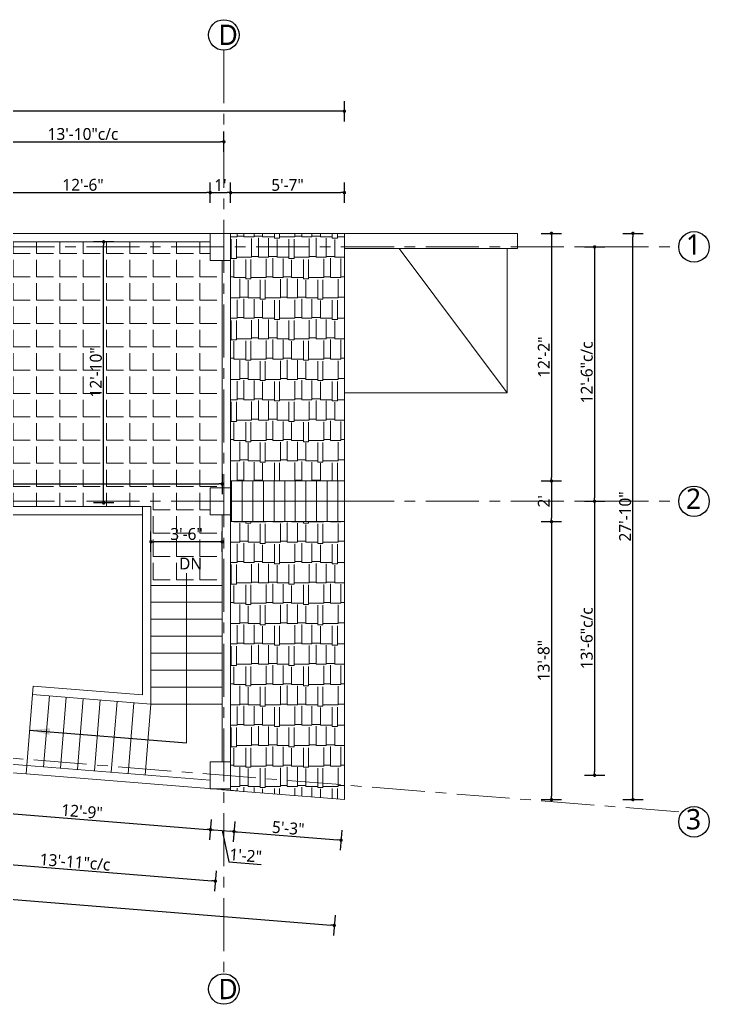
# Model space of a CAD drawing. Header units: inches. Extents: x 17146 to 31738, y -8920 to -2452.
# Drawn here: x 30222 to 30628, y -5476 to -4895 of the extents above; entities that cross this region are included whole.
import ezdxf

# ---------------------------------------------------------------- set-up
doc = ezdxf.new("R2010")
doc.units = ezdxf.units.IN
doc.header["$LTSCALE"] = 25
doc.header["$MEASUREMENT"] = 0
doc.header["$PDMODE"] = 3
doc.linetypes.add('CENTER', pattern=[2, 1.25, -0.25, 0.25, -0.25])
doc.layers.get('Defpoints').update_dxf_attribs({"color": 251})
for name, color, linetype, lineweight in [('Center line', 252, 'CENTER', 20), ('Column', 130, 'Continuous', 35), ('Dim-external', 151, 'Continuous', 9), ('Dim-internal', 150, 'Continuous', 9), ('Elevation2', 212, 'Continuous', 20), ('Elevation3', 74, 'Continuous', 13), ('Hatch', 253, 'Continuous', 13), ('sill', 30, 'Continuous', 20)]:
    doc.layers.add(name, color=color, linetype=linetype, lineweight=lineweight)
doc.layers.add('Text-external', color=7, linetype='Continuous')
doc.layers.add('Text-internal', color=7, linetype='Continuous')
doc.styles.add('caption 1in-8ft', font='trebuc.ttf', dxfattribs={"height": 12})
doc.styles.add('int text 1in-8ft', font='trebuc.ttf', dxfattribs={"height": 7})
doc.dimstyles.new('dim 1in-8ft', dxfattribs={"dimtxt": 7, "dimasz": 2, "dimexe": 6, "dimexo": 6, "dimgap": 1, "dimtad": 1, "dimdec": 0, "dimzin": 0, "dimdsep": 46, "dimlunit": 4, "dimtxsty": 'int text 1in-8ft', "dimblk": 'DOT', "dimcen": 4, "dimdle": 6, "dimclrt": 7, "dimadec": 0, "dimazin": 0, "dimtfac": 1, "dimtdec": 0, "dimtofl": 0, "dimtmove": 0, "dimatfit": 3, "dimfxl": 6, "dimfxlon": 1, "dimtolj": 1, "dimtzin": 0, "dimarcsym": 0})
doc.dimstyles.new('dim 1in-8ft c-c', dxfattribs={"dimtxt": 7, "dimasz": 2, "dimexe": 6, "dimexo": 6, "dimgap": 1, "dimtad": 1, "dimdec": 0, "dimzin": 0, "dimdsep": 46, "dimlunit": 4, "dimtxsty": 'int text 1in-8ft', "dimblk": 'DOT', "dimcen": 4, "dimdle": 6, "dimclrt": 7, "dimadec": 0, "dimazin": 0, "dimtfac": 1, "dimtdec": 0, "dimtofl": 0, "dimtmove": 0, "dimatfit": 3, "dimfxl": 6, "dimfxlon": 1, "dimtolj": 1, "dimtzin": 0, "dimarcsym": 0})

# ---------------------------------------------------------------- blocks, each defined once
blk = doc.blocks.new('_Dot')
at = {"color": 0, "linetype": 'ByBlock', "lineweight": -2}
blk.add_line((-0.5, 0), (-1, 0), dxfattribs=at)
at = {"color": 0, "linetype": 'ByBlock', "const_width": 0.5}
blk.add_lwpolyline([(-0.25, 0, 1), (0.25, 0, 1)], format="xyb", close=True, dxfattribs=at)
blk = doc.blocks.new('grid')
at = {"layer": 'Center line'}
for p, q in [((1, 115), (1, -388.73)), ((167, 115), (167, -402.29)), ((340, 115), (340, -416.08)), ((506, 115), (506, -429.63)), ((-175, -1), (774, -1)), ((-175, -151), (774, -151)), ((774, -334.17), (-175, -257.62))]:
    blk.add_line(p, q, dxfattribs=at)
at = {"layer": 'Text-external'}
for centre in [(1, 124), (167, 124), (340, 124), (506, 124), (-184, -1), (783, -1), (-184, -151), (783, -151), (-184, -257.62), (783, -340), (1, -397.73), (167, -411.29), (340, -425.08), (506, -438.63)]:
    blk.add_circle(centre, 9, dxfattribs=at)
at = {"layer": 'Text-external', "char_height": 12, "attachment_point": 1, "style": 'caption 1in-8ft'}
for s, insert, width in [('A', (-3.77, 131.52), 130.1671), ('B', (163.92, 129.57), 130.1671), ('C', (335.52, 129.81), 130.1671), ('D', (502.85, 130.08), 130.1671), ('1', (778.23, 6.52), 130.1671), ('1', (-187.28, 4.63), 5.971), ('2', (-188.77, -143.48), 7.7183), ('2', (778.23, -143.48), 130.1671), ('3', (-188.77, -250.1), 7.778), ('3', (778.23, -332.48), 130.1671), ('A', (-3.77, -390.22), 130.1671), ('B', (163.62, -405.29), 130.1671), ('C', (335.32, -419.11), 130.1671), ('D', (502.71, -432.61), 130.1671)]:
    blk.add_mtext(s, dxfattribs=dict(at, insert=insert, width=width))
blk = doc.blocks.new('*D363')
at = {"layer": 'Defpoints', "color": 0, "transparency": 16777216}
for p in [(30334.15, -4997.48), (30184.15, -5021.48), (30334.15, -5021.48)]:
    blk.add_point(p, dxfattribs=at)
at = {"layer": 'Dim-external', "color": 0, "lineweight": -2, "transparency": 16777216}
for p, q in [((30184.15, -5003.48), (30184.15, -4991.48)), ((30334.15, -5003.48), (30334.15, -4991.48)), ((30186.15, -4997.48), (30332.15, -4997.48))]:
    blk.add_line(p, q, dxfattribs=at)
at = {"layer": 'Dim-external', "color": 0, "lineweight": -2, "transparency": 16777216, "xscale": 2, "yscale": 2, "zscale": 2, "rotation": 180}
blk.add_blockref('_Dot', (30184.15, -4997.48), dxfattribs=at)
at = {"layer": 'Dim-external', "color": 0, "lineweight": -2, "transparency": 16777216, "xscale": 2, "yscale": 2, "zscale": 2}
blk.add_blockref('_Dot', (30334.15, -4997.48), dxfattribs=at)
at = {"layer": 'Dim-external', "color": 7, "transparency": 16777216, "insert": (30259.15, -4992.91), "char_height": 7, "attachment_point": 5, "style": 'int text 1in-8ft'}
blk.add_mtext('\\A1;12\'-6"', dxfattribs=at)
blk = doc.blocks.new('*D364')
at = {"layer": 'Defpoints', "color": 0, "transparency": 16777216}
for p in [(30346.15, -4997.48), (30334.15, -5021.48), (30346.15, -5021.48)]:
    blk.add_point(p, dxfattribs=at)
at = {"layer": 'Dim-external', "color": 0, "lineweight": -2, "transparency": 16777216}
for p, q in [((30334.15, -5003.48), (30334.15, -4991.48)), ((30346.15, -5003.48), (30346.15, -4991.48)), ((30336.15, -4997.48), (30344.15, -4997.48))]:
    blk.add_line(p, q, dxfattribs=at)
at = {"layer": 'Dim-external', "color": 0, "lineweight": -2, "transparency": 16777216, "xscale": 2, "yscale": 2, "zscale": 2, "rotation": 180}
blk.add_blockref('_Dot', (30334.15, -4997.48), dxfattribs=at)
at = {"layer": 'Dim-external', "color": 0, "lineweight": -2, "transparency": 16777216, "xscale": 2, "yscale": 2, "zscale": 2}
blk.add_blockref('_Dot', (30346.15, -4997.48), dxfattribs=at)
at = {"layer": 'Dim-external', "color": 7, "transparency": 16777216, "insert": (30340.15, -4992.98), "char_height": 7, "attachment_point": 5, "style": 'int text 1in-8ft'}
blk.add_mtext("\\A1;1'", dxfattribs=at)
blk = doc.blocks.new('*D365')
at = {"layer": 'Defpoints', "color": 0, "transparency": 16777216}
for p in [(30413.15, -4997.48), (30346.15, -5021.48), (30413.15, -5021.48)]:
    blk.add_point(p, dxfattribs=at)
at = {"layer": 'Dim-external', "color": 0, "lineweight": -2, "transparency": 16777216}
for p, q in [((30346.15, -5003.48), (30346.15, -4991.48)), ((30413.15, -5003.48), (30413.15, -4991.48)), ((30348.15, -4997.48), (30411.15, -4997.48))]:
    blk.add_line(p, q, dxfattribs=at)
at = {"layer": 'Dim-external', "color": 0, "lineweight": -2, "transparency": 16777216, "xscale": 2, "yscale": 2, "zscale": 2, "rotation": 180}
blk.add_blockref('_Dot', (30346.15, -4997.48), dxfattribs=at)
at = {"layer": 'Dim-external', "color": 0, "lineweight": -2, "transparency": 16777216, "xscale": 2, "yscale": 2, "zscale": 2}
blk.add_blockref('_Dot', (30413.15, -4997.48), dxfattribs=at)
at = {"layer": 'Dim-external', "color": 7, "transparency": 16777216, "insert": (30379.65, -4992.93), "char_height": 7, "attachment_point": 5, "style": 'int text 1in-8ft'}
blk.add_mtext('\\A1;5\'-7"', dxfattribs=at)
blk = doc.blocks.new('*D368')
at = {"layer": 'Defpoints', "color": 0, "transparency": 16777216}
for p in [(30342.15, -4967.48), (30176.15, -5029.48), (30342.15, -5029.48)]:
    blk.add_point(p, dxfattribs=at)
at = {"layer": 'Dim-external', "color": 0, "lineweight": -2, "transparency": 16777216}
for p, q in [((30176.15, -4973.48), (30176.15, -4961.48)), ((30342.15, -4973.48), (30342.15, -4961.48)), ((30178.15, -4967.48), (30340.15, -4967.48))]:
    blk.add_line(p, q, dxfattribs=at)
at = {"layer": 'Dim-external', "color": 0, "lineweight": -2, "transparency": 16777216, "xscale": 2, "yscale": 2, "zscale": 2, "rotation": 180}
blk.add_blockref('_Dot', (30176.15, -4967.48), dxfattribs=at)
at = {"layer": 'Dim-external', "color": 0, "lineweight": -2, "transparency": 16777216, "xscale": 2, "yscale": 2, "zscale": 2}
blk.add_blockref('_Dot', (30342.15, -4967.48), dxfattribs=at)
at = {"layer": 'Dim-external', "color": 7, "transparency": 16777216, "insert": (30259.15, -4962.92), "char_height": 7, "attachment_point": 5, "style": 'int text 1in-8ft'}
blk.add_mtext('\\A1;13\'-10"c/c', dxfattribs=at)
blk = doc.blocks.new('*D369')
at = {"layer": 'Defpoints', "color": 0, "transparency": 16777216}
for p in [(29811.15, -4949.48), (29811.15, -5021.48), (30413.15, -5021.48)]:
    blk.add_point(p, dxfattribs=at)
at = {"layer": 'Dim-external', "color": 0, "lineweight": -2, "transparency": 16777216}
for p, q in [((29811.15, -4955.48), (29811.15, -4943.48)), ((30413.15, -4955.48), (30413.15, -4943.48)), ((30411.15, -4949.48), (29813.15, -4949.48))]:
    blk.add_line(p, q, dxfattribs=at)
at = {"layer": 'Dim-external', "color": 0, "lineweight": -2, "transparency": 16777216, "xscale": 2, "yscale": 2, "zscale": 2, "rotation": 180}
blk.add_blockref('_Dot', (29811.15, -4949.48), dxfattribs=at)
at = {"layer": 'Dim-external', "color": 0, "lineweight": -2, "transparency": 16777216, "xscale": 2, "yscale": 2, "zscale": 2}
blk.add_blockref('_Dot', (30413.15, -4949.48), dxfattribs=at)
at = {"layer": 'Dim-external', "color": 7, "transparency": 16777216, "insert": (30112.15, -4944.92), "char_height": 7, "attachment_point": 5, "style": 'int text 1in-8ft'}
blk.add_mtext('\\A1;50\'-2"', dxfattribs=at)
blk = doc.blocks.new('*D339')
at = {"layer": 'Defpoints', "color": 0, "transparency": 16777216}
for p in [(30184.15, -5335.64), (30336.15, -5349.19), (30334.22, -5373.12)]:
    blk.add_point(p, dxfattribs=at)
at = {"layer": 'Dim-external', "color": 0, "lineweight": -2, "transparency": 16777216}
for p, q in [((30182.6, -5354.87), (30181.63, -5366.83)), ((30184.11, -5361.01), (30332.23, -5372.96)), ((30334.7, -5367.14), (30333.74, -5379.1))]:
    blk.add_line(p, q, dxfattribs=at)
at = {"layer": 'Dim-external', "color": 0, "lineweight": -2, "transparency": 16777216, "xscale": 2, "yscale": 2, "zscale": 2}
for p, rotation in [((30182.12, -5360.85), 175.3884517382354), ((30334.22, -5373.12), 355.3884517382354)]:
    blk.add_blockref('_Dot', p, dxfattribs=dict(at, rotation=rotation))
at = {"layer": 'Dim-external', "color": 7, "transparency": 16777216, "insert": (30258.54, -5362.42), "char_height": 7, "attachment_point": 5, "rotation": 355.38845, "style": 'int text 1in-8ft'}
blk.add_mtext('\\A1;12\'-9"', dxfattribs=at)
blk = doc.blocks.new('*D340')
at = {"layer": 'Defpoints', "color": 0, "transparency": 16777216}
for p in [(30336.15, -5349.19), (30350.15, -5349.19), (30348.13, -5374.24)]:
    blk.add_point(p, dxfattribs=at)
at = {"layer": 'Dim-external', "color": 0, "lineweight": -2, "transparency": 16777216}
for p, q in [((30334.7, -5367.14), (30333.74, -5379.1)), ((30348.61, -5368.26), (30347.65, -5380.22)), ((30336.21, -5373.28), (30346.14, -5374.08)), ((30341.18, -5373.68), (30345.12, -5392.1)), ((30345.12, -5392.1), (30364.09, -5393.63))]:
    blk.add_line(p, q, dxfattribs=at)
at = {"layer": 'Dim-external', "color": 0, "lineweight": -2, "transparency": 16777216, "xscale": 2, "yscale": 2, "zscale": 2}
for p, rotation in [((30334.22, -5373.12), 175.3884517382354), ((30348.13, -5374.24), 355.3884517382354)]:
    blk.add_blockref('_Dot', p, dxfattribs=dict(at, rotation=rotation))
at = {"layer": 'Dim-external', "color": 7, "transparency": 16777216, "insert": (30354.97, -5388.36), "char_height": 7, "attachment_point": 5, "rotation": 355.38845, "style": 'int text 1in-8ft'}
blk.add_mtext('\\A1;1\'-2"', dxfattribs=at)
blk = doc.blocks.new('*D341')
at = {"layer": 'Defpoints', "color": 0, "transparency": 16777216}
for p in [(30350.15, -5349.19), (30413.15, -5355.4), (30411.22, -5379.33)]:
    blk.add_point(p, dxfattribs=at)
at = {"layer": 'Dim-external', "color": 0, "lineweight": -2, "transparency": 16777216}
for p, q in [((30348.61, -5368.26), (30347.65, -5380.22)), ((30350.12, -5374.4), (30409.23, -5379.17)), ((30411.7, -5373.35), (30410.74, -5385.31))]:
    blk.add_line(p, q, dxfattribs=at)
at = {"layer": 'Dim-external', "color": 0, "lineweight": -2, "transparency": 16777216, "xscale": 2, "yscale": 2, "zscale": 2}
for p, rotation in [((30348.13, -5374.24), 175.3884517382354), ((30411.22, -5379.33), 355.3884517382354)]:
    blk.add_blockref('_Dot', p, dxfattribs=dict(at, rotation=rotation))
at = {"layer": 'Dim-external', "color": 7, "transparency": 16777216, "insert": (30380.04, -5372.24), "char_height": 7, "attachment_point": 5, "rotation": 355.38845, "style": 'int text 1in-8ft'}
blk.add_mtext('\\A1;5\'-3"', dxfattribs=at)
blk = doc.blocks.new('*D343')
at = {"layer": 'Defpoints', "color": 0, "transparency": 16777216}
for p in [(30176.15, -5327.64), (30342.15, -5341.03), (30337.12, -5403.45)]:
    blk.add_point(p, dxfattribs=at)
at = {"layer": 'Dim-external', "color": 0, "lineweight": -2, "transparency": 16777216}
for p, q in [((30171.6, -5384.08), (30170.63, -5396.04)), ((30173.11, -5390.22), (30335.12, -5403.29)), ((30337.6, -5397.47), (30336.63, -5409.43))]:
    blk.add_line(p, q, dxfattribs=at)
at = {"layer": 'Dim-external', "color": 0, "lineweight": -2, "transparency": 16777216, "xscale": 2, "yscale": 2, "zscale": 2}
for p, rotation in [((30171.12, -5390.06), 175.3884517382398), ((30337.12, -5403.45), 355.3884517382398)]:
    blk.add_blockref('_Dot', p, dxfattribs=dict(at, rotation=rotation))
at = {"layer": 'Dim-external', "color": 7, "transparency": 16777216, "insert": (30254.48, -5392.21), "char_height": 7, "attachment_point": 5, "rotation": 355.38845, "style": 'int text 1in-8ft'}
blk.add_mtext('\\A1;13\'-11"c/c', dxfattribs=at)
blk = doc.blocks.new('*D350')
at = {"layer": 'Defpoints', "color": 0, "transparency": 16777216}
for p in [(30413.15, -5021.48), (30413.15, -5167.48), (30535.15, -5167.48)]:
    blk.add_point(p, dxfattribs=at)
at = {"layer": 'Dim-external', "color": 0, "lineweight": -2, "transparency": 16777216}
for p, q in [((30529.15, -5021.48), (30541.15, -5021.48)), ((30535.15, -5023.48), (30535.15, -5165.48)), ((30529.15, -5167.48), (30541.15, -5167.48))]:
    blk.add_line(p, q, dxfattribs=at)
at = {"layer": 'Dim-external', "color": 0, "lineweight": -2, "transparency": 16777216, "xscale": 2, "yscale": 2, "zscale": 2}
for p, rotation in [((30535.15, -5021.48), 90), ((30535.15, -5167.48), 270)]:
    blk.add_blockref('_Dot', p, dxfattribs=dict(at, rotation=rotation))
at = {"layer": 'Dim-external', "color": 7, "transparency": 16777216, "insert": (30530.64, -5094.48), "char_height": 7, "attachment_point": 5, "rotation": 90, "style": 'int text 1in-8ft'}
blk.add_mtext('\\A1;12\'-2"', dxfattribs=at)
blk = doc.blocks.new('*D351')
at = {"layer": 'Defpoints', "color": 0, "transparency": 16777216}
for p in [(30413.15, -5167.48), (30413.15, -5191.48), (30535.15, -5191.48)]:
    blk.add_point(p, dxfattribs=at)
at = {"layer": 'Dim-external', "color": 0, "lineweight": -2, "transparency": 16777216}
for p, q in [((30529.15, -5167.48), (30541.15, -5167.48)), ((30535.15, -5169.48), (30535.15, -5189.48)), ((30529.15, -5191.48), (30541.15, -5191.48))]:
    blk.add_line(p, q, dxfattribs=at)
at = {"layer": 'Dim-external', "color": 0, "lineweight": -2, "transparency": 16777216, "xscale": 2, "yscale": 2, "zscale": 2}
for p, rotation in [((30535.15, -5167.48), 90), ((30535.15, -5191.48), 270)]:
    blk.add_blockref('_Dot', p, dxfattribs=dict(at, rotation=rotation))
at = {"layer": 'Dim-external', "color": 7, "transparency": 16777216, "insert": (30530.64, -5179.48), "char_height": 7, "attachment_point": 5, "rotation": 90, "style": 'int text 1in-8ft'}
blk.add_mtext("\\A1;2'", dxfattribs=at)
blk = doc.blocks.new('*D352')
at = {"layer": 'Defpoints', "color": 0, "transparency": 16777216}
for p in [(30413.15, -5191.48), (30413.15, -5355.4), (30535.15, -5355.4)]:
    blk.add_point(p, dxfattribs=at)
at = {"layer": 'Dim-external', "color": 0, "lineweight": -2, "transparency": 16777216}
for p, q in [((30529.15, -5191.48), (30541.15, -5191.48)), ((30535.15, -5193.48), (30535.15, -5353.4)), ((30529.15, -5355.4), (30541.15, -5355.4))]:
    blk.add_line(p, q, dxfattribs=at)
at = {"layer": 'Dim-external', "color": 0, "lineweight": -2, "transparency": 16777216, "xscale": 2, "yscale": 2, "zscale": 2}
for p, rotation in [((30535.15, -5191.48), 90), ((30535.15, -5355.4), 270)]:
    blk.add_blockref('_Dot', p, dxfattribs=dict(at, rotation=rotation))
at = {"layer": 'Dim-external', "color": 7, "transparency": 16777216, "insert": (30530.59, -5273.44), "char_height": 7, "attachment_point": 5, "rotation": 90, "style": 'int text 1in-8ft'}
blk.add_mtext('\\A1;13\'-8"', dxfattribs=at)
blk = doc.blocks.new('*D353')
at = {"layer": 'Defpoints', "color": 0, "transparency": 16777216}
for p in [(30342.15, -5029.48), (30342.15, -5179.48), (30560.58, -5179.48)]:
    blk.add_point(p, dxfattribs=at)
at = {"layer": 'Dim-external', "color": 0, "lineweight": -2, "transparency": 16777216}
for p, q in [((30554.58, -5029.48), (30566.58, -5029.48)), ((30560.58, -5031.48), (30560.58, -5177.48)), ((30554.58, -5179.48), (30566.58, -5179.48))]:
    blk.add_line(p, q, dxfattribs=at)
at = {"layer": 'Dim-external', "color": 0, "lineweight": -2, "transparency": 16777216, "xscale": 2, "yscale": 2, "zscale": 2}
for p, rotation in [((30560.58, -5029.48), 90), ((30560.58, -5179.48), 270)]:
    blk.add_blockref('_Dot', p, dxfattribs=dict(at, rotation=rotation))
at = {"layer": 'Dim-external', "color": 7, "transparency": 16777216, "insert": (30556, -5103.48), "char_height": 7, "attachment_point": 5, "rotation": 90, "style": 'int text 1in-8ft'}
blk.add_mtext('\\A1;12\'-6"c/c', dxfattribs=at)
blk = doc.blocks.new('*D354')
at = {"layer": 'Defpoints', "color": 0, "transparency": 16777216}
for p in [(30342.15, -5179.48), (30342.15, -5341.03), (30560.58, -5341.03)]:
    blk.add_point(p, dxfattribs=at)
at = {"layer": 'Dim-external', "color": 0, "lineweight": -2, "transparency": 16777216}
for p, q in [((30554.58, -5179.48), (30566.58, -5179.48)), ((30560.58, -5181.48), (30560.58, -5339.03)), ((30554.58, -5341.03), (30566.58, -5341.03))]:
    blk.add_line(p, q, dxfattribs=at)
at = {"layer": 'Dim-external', "color": 0, "lineweight": -2, "transparency": 16777216, "xscale": 2, "yscale": 2, "zscale": 2}
for p, rotation in [((30560.58, -5179.48), 90), ((30560.58, -5341.03), 270)]:
    blk.add_blockref('_Dot', p, dxfattribs=dict(at, rotation=rotation))
at = {"layer": 'Dim-external', "color": 7, "transparency": 16777216, "insert": (30556, -5260.26), "char_height": 7, "attachment_point": 5, "rotation": 90, "style": 'int text 1in-8ft'}
blk.add_mtext('\\A1;13\'-6"c/c', dxfattribs=at)
blk = doc.blocks.new('*D355')
at = {"layer": 'Defpoints', "color": 0, "transparency": 16777216}
for p in [(30413.15, -5021.48), (30583.15, -5021.48), (30413.15, -5355.4)]:
    blk.add_point(p, dxfattribs=at)
at = {"layer": 'Dim-external', "color": 0, "lineweight": -2, "transparency": 16777216}
for p, q in [((30577.15, -5021.48), (30589.15, -5021.48)), ((30583.15, -5353.4), (30583.15, -5023.48)), ((30577.15, -5355.4), (30589.15, -5355.4))]:
    blk.add_line(p, q, dxfattribs=at)
at = {"layer": 'Dim-external', "color": 0, "lineweight": -2, "transparency": 16777216, "xscale": 2, "yscale": 2, "zscale": 2}
for p, rotation in [((30583.15, -5021.48), 90), ((30583.15, -5355.4), 270)]:
    blk.add_blockref('_Dot', p, dxfattribs=dict(at, rotation=rotation))
at = {"layer": 'Dim-external', "color": 7, "transparency": 16777216, "insert": (30578.59, -5188.44), "char_height": 7, "attachment_point": 5, "rotation": 90, "style": 'int text 1in-8ft'}
blk.add_mtext('\\A1;27\'-10"', dxfattribs=at)
blk = doc.blocks.new('*D373')
at = {"layer": 'Defpoints', "color": 0, "transparency": 16777216}
for p in [(29766.15, -5303.22), (30413.15, -5355.4), (30407.17, -5429.58)]:
    blk.add_point(p, dxfattribs=at)
at = {"layer": 'Dim-external', "color": 0, "lineweight": -2, "transparency": 16777216}
for p, q in [((29760.65, -5371.41), (29759.68, -5383.37)), ((29762.16, -5377.55), (30405.17, -5429.42)), ((30407.65, -5423.6), (30406.68, -5435.56))]:
    blk.add_line(p, q, dxfattribs=at)
at = {"layer": 'Dim-external', "color": 0, "lineweight": -2, "transparency": 16777216, "xscale": 2, "yscale": 2, "zscale": 2}
for p, rotation in [((29760.17, -5377.39), 175.3884517382375), ((30407.17, -5429.58), 355.3884517382375)]:
    blk.add_blockref('_Dot', p, dxfattribs=dict(at, rotation=rotation))
at = {"layer": 'Dim-external', "color": 7, "transparency": 16777216, "insert": (30084.03, -5398.96), "char_height": 7, "attachment_point": 5, "rotation": 355.38845, "style": 'int text 1in-8ft'}
blk.add_mtext('\\A1;54\'-1"', dxfattribs=at)
blk = doc.blocks.new('*D479')
at = {"layer": 'Defpoints', "color": 0, "transparency": 16777216}
for p in [(30299.15, -5203.37), (30299.15, -5229.06), (30341.15, -5229.06)]:
    blk.add_point(p, dxfattribs=at)
at = {"layer": 'Dim-internal', "color": 0, "lineweight": -2, "transparency": 16777216}
for p, q in [((30299.15, -5209.37), (30299.15, -5197.37)), ((30341.15, -5209.37), (30341.15, -5197.37)), ((30339.15, -5203.37), (30301.15, -5203.37))]:
    blk.add_line(p, q, dxfattribs=at)
at = {"layer": 'Dim-internal', "color": 0, "lineweight": -2, "transparency": 16777216, "xscale": 2, "yscale": 2, "zscale": 2, "rotation": 180}
blk.add_blockref('_Dot', (30299.15, -5203.37), dxfattribs=at)
at = {"layer": 'Dim-internal', "color": 0, "lineweight": -2, "transparency": 16777216, "xscale": 2, "yscale": 2, "zscale": 2}
blk.add_blockref('_Dot', (30341.15, -5203.37), dxfattribs=at)
at = {"layer": 'Dim-internal', "color": 7, "transparency": 16777216, "insert": (30320.15, -5198.8), "char_height": 7, "attachment_point": 5, "style": 'int text 1in-8ft'}
blk.add_mtext('\\A1;3\'-6"', dxfattribs=at)
blk = doc.blocks.new('*D480')
at = {"layer": 'Defpoints', "color": 0, "transparency": 16777216}
for p in [(30271.33, -5026.48), (30299.15, -5026.48), (30299.15, -5180.48)]:
    blk.add_point(p, dxfattribs=at)
at = {"layer": 'Dim-internal', "color": 0, "lineweight": -2, "transparency": 16777216}
for p, q in [((30277.33, -5026.48), (30265.33, -5026.48)), ((30271.33, -5178.48), (30271.33, -5028.48)), ((30277.33, -5180.48), (30265.33, -5180.48))]:
    blk.add_line(p, q, dxfattribs=at)
at = {"layer": 'Dim-internal', "color": 0, "lineweight": -2, "transparency": 16777216, "xscale": 2, "yscale": 2, "zscale": 2}
for p, rotation in [((30271.33, -5026.48), 90), ((30271.33, -5180.48), 270)]:
    blk.add_blockref('_Dot', p, dxfattribs=dict(at, rotation=rotation))
at = {"layer": 'Dim-internal', "color": 7, "transparency": 16777216, "insert": (30266.77, -5103.48), "char_height": 7, "attachment_point": 5, "rotation": 90, "style": 'int text 1in-8ft'}
blk.add_mtext('\\A1;12\'-10"', dxfattribs=at)
blk = doc.blocks.new('*D481')
at = {"layer": 'Defpoints', "color": 0, "transparency": 16777216}
for p in [(30341.15, -5026.48), (29817.15, -5028.48), (30341.15, -5169.28)]:
    blk.add_point(p, dxfattribs=at)
at = {"layer": 'Dim-internal', "color": 0, "lineweight": -2, "transparency": 16777216}
for p, q in [((29817.15, -5163.28), (29817.15, -5175.28)), ((30341.15, -5163.28), (30341.15, -5175.28)), ((29819.15, -5169.28), (30339.15, -5169.28))]:
    blk.add_line(p, q, dxfattribs=at)
at = {"layer": 'Dim-internal', "color": 0, "lineweight": -2, "transparency": 16777216, "xscale": 2, "yscale": 2, "zscale": 2, "rotation": 180}
blk.add_blockref('_Dot', (29817.15, -5169.28), dxfattribs=at)
at = {"layer": 'Dim-internal', "color": 0, "lineweight": -2, "transparency": 16777216, "xscale": 2, "yscale": 2, "zscale": 2}
blk.add_blockref('_Dot', (30341.15, -5169.28), dxfattribs=at)
at = {"layer": 'Dim-internal', "color": 7, "transparency": 16777216, "insert": (30079.15, -5164.72), "char_height": 7, "attachment_point": 5, "style": 'int text 1in-8ft'}
blk.add_mtext('\\A1;43\'-8"', dxfattribs=at)

msp = doc.modelspace()

# ---------------------------------------------------------------- hatches: boundary and pattern name
at = {"layer": 'Hatch', "true_color": 0x8d491c}
h = msp.add_hatch(dxfattribs=at)
h.set_pattern_fill('AR-RSHKE', color=34)
h.set_pattern_definition([(0, (21802.997, -5239.595), (25.5, 12), [6, -5, 7, -3, 9, -4]), (0, (21808.997, -5239.095), (25.5, 12), [5, -19, 4, -6]), (0, (21820.997, -5240.345), (25.5, 12), [3, -31]), (90, (21802.997, -5239.595), (-8.5, 12), [11.5, -36.5]), (90, (21808.997, -5239.595), (-8.5, 12), [11.25, -36.75]), (90, (21813.997, -5239.595), (-8.5, 12), [10.5, -37.5]), (90, (21820.997, -5240.345), (-8.5, 12), [11.5, -36.5]), (90, (21823.997, -5240.345), (-8.5, 12), [11.5, -36.5]), (90, (21832.997, -5239.595), (-8.5, 12), [11, -37])])
h.paths.add_polyline_path([(30413.15, -5021.48), (30346.15, -5021.48), (30346.15, -5035.48), (30346.15, -5167.48), (30413.15, -5167.48)])
h.paths.add_polyline_path([(30413.15, -5191.48), (30346.15, -5191.48), (30346.15, -5350), (30413.15, -5355.4)])
at = {"layer": 'Hatch'}
h = msp.add_hatch(dxfattribs=at)
h.set_pattern_fill('ANGLE', color=256, scale=50)
h.set_pattern_definition([(0, (21802.997, -5239.595), (0, 13.75), [10, -3.75]), (90, (21802.997, -5239.595), (-13.75, 8e-16), [10, -3.75])])
edge = h.paths.add_edge_path()
edge.add_line((30035.15, -5095.48), (30006.15, -5095.48))
edge.add_line((30006.15, -5095.48), (30006.15, -5035.48))
edge.add_line((30006.15, -5035.48), (29997.15, -5035.48))
edge.add_line((29997.15, -5035.48), (29997.15, -5026.48))
edge.add_line((29997.15, -5026.48), (29843.15, -5026.48))
edge.add_line((29843.15, -5026.48), (29843.15, -5035.48))
edge.add_line((29843.15, -5035.48), (29829.15, -5035.48))
edge.add_line((29829.15, -5035.48), (29829.15, -5026.48))
edge.add_line((29829.15, -5026.48), (29817.15, -5026.48))
edge.add_line((29817.15, -5026.48), (29817.15, -5185.48))
edge.add_arc((29847.2, -5187.37), 30.11, 176.39188, 269.9129)
edge.add_line((29847.15, -5217.48), (30035.15, -5217.48))
edge.add_line((30035.15, -5217.48), (30035.15, -5095.48))
edge = h.paths.add_edge_path(flags=16)
edge.add_arc((29896.39, -5084.73), 48, 0, 360)
edge = h.paths.add_edge_path(flags=16)
edge.add_arc((29896.39, -5084.73), 48, 0, 360)
h.paths.add_polyline_path([(30043.6, -5154.74), (30116.47, -5154.74), (30116.47, -5140.03), (30043.6, -5140.03)], flags=16)
h.paths.add_polyline_path([(29865.31, -5089.64), (29925.05, -5089.64), (29925.05, -5074.93), (29865.31, -5074.93)], flags=0)
edge = h.paths.add_edge_path()
edge.add_line((30184.15, -5026.48), (30184.15, -5037.48))
edge.add_line((30184.15, -5037.48), (30173.15, -5037.48))
edge.add_line((30173.15, -5037.48), (30173.15, -5095.48))
edge.add_line((30173.15, -5095.48), (30035.15, -5095.48))
edge.add_line((30035.15, -5095.48), (30035.15, -5217.48))
edge.add_line((30035.15, -5217.48), (30182.15, -5217.48))
edge.add_arc((30182.1, -5187.37), 30.11, 270.0871, 363.60812)
edge.add_line((30212.15, -5185.48), (30212.15, -5182.48))
edge.add_line((30212.15, -5182.48), (30299.15, -5182.48))
edge.add_line((30299.15, -5182.48), (30299.15, -5229.06))
edge.add_line((30299.15, -5229.06), (30341.15, -5229.06))
edge.add_line((30341.15, -5229.06), (30341.15, -5187.48))
edge.add_line((30341.15, -5187.48), (30334.15, -5187.48))
edge.add_line((30334.15, -5187.48), (30334.15, -5171.48))
edge.add_line((30334.15, -5171.48), (30341.15, -5171.48))
edge.add_line((30341.15, -5171.48), (30341.15, -5037.48))
edge.add_line((30341.15, -5037.48), (30334.15, -5037.48))
edge.add_line((30334.15, -5037.48), (30334.15, -5026.48))
edge.add_line((30334.15, -5026.48), (30184.15, -5026.48))
h = msp.add_hatch(dxfattribs=at)
h.set_pattern_fill('ANSI31', color=32, scale=50, angle=45)
h.set_pattern_definition([(90, (21802.997, -5240.595), (-6.25, 0), [])])
h.paths.add_polyline_path([(30413.15, -5167.48), (30346.15, -5167.48), (30346.15, -5179.48), (30413.15, -5179.48)])
h.paths.add_polyline_path([(30413.15, -5179.48), (30346.15, -5179.48), (30346.15, -5186.48), (30346.15, -5191.48), (30413.15, -5191.48)])

# ---------------------------------------------------------------- linework, layer by layer
at = {"layer": 'Elevation2'}
for p, q in [((30225.6, -5340.28), (30168.15, -5335.64)), ((30226, -5335.29), (30184.15, -5331.92))]:
    msp.add_line(p, q, dxfattribs=at)
at = {"layer": 'Elevation3'}
for p, q in [((30445.4, -5030.48), (30509.15, -5115.48)), ((30509.15, -5115.48), (30509.15, -5030.48)), ((30509.15, -5115.48), (30413.15, -5115.48))]:
    msp.add_line(p, q, dxfattribs=at)
msp.add_lwpolyline([(30413.15, -5021.48), (30515.15, -5021.48), (30515.15, -5030.48), (30413.15, -5030.48)], dxfattribs=at)
at = {"layer": 'Hatch'}
msp.add_line((30320.15, -5321.82), (30320.15, -5221.82), dxfattribs=at)
at = {"layer": 'sill'}
for p, q in [((30182.15, -5021.48), (30334.15, -5021.48)), ((30184.15, -5026.48), (30334.15, -5026.48)), ((30341.15, -5171.48), (30341.15, -5037.48)), ((30346.15, -5349.6), (30346.15, -5035.48)), ((30413.15, -5167.48), (30346.15, -5167.48)), ((30212.15, -5182.48), (30299.15, -5182.48)), ((30294.15, -5256.68), (30294.15, -5182.48)), ((30299.15, -5259.06), (30299.15, -5182.48)), ((30413.15, -5179.48), (30346.15, -5179.48)), ((30212.15, -5187.48), (30294.15, -5187.48)), ((30341.15, -5333.03), (30341.15, -5187.48)), ((30413.15, -5191.48), (30346.15, -5191.48)), ((30341.15, -5229.06), (30299.15, -5229.06)), ((30341.15, -5239.06), (30299.15, -5239.06)), ((30341.15, -5249.06), (30299.15, -5249.06)), ((30294.15, -5256.68), (30294.15, -5293.64)), ((30299.15, -5299.06), (30299.15, -5259.06)), ((30341.15, -5259.06), (30299.15, -5259.06)), ((30322.06, -5269.06), (30299.15, -5269.06)), ((30322.06, -5269.06), (30341.15, -5269.06)), ((30341.15, -5279.06), (30299.15, -5279.06)), ((30229.38, -5293.43), (30229.78, -5288.44)), ((30294.15, -5293.64), (30229.78, -5288.44)), ((30341.15, -5289.06), (30299.15, -5289.06)), ((30229.38, -5293.43), (30226, -5335.29)), ((30299.15, -5299.06), (30229.38, -5293.43)), ((30239.34, -5294.23), (30235.97, -5336.1)), ((30249.31, -5295.04), (30245.93, -5336.9)), ((30259.28, -5295.84), (30255.9, -5337.7)), ((30269.25, -5296.64), (30265.87, -5338.51)), ((30279.21, -5297.45), (30275.84, -5339.31)), ((30289.18, -5298.25), (30285.81, -5340.12)), ((30299.15, -5299.06), (30295.77, -5340.92)), ((30341.15, -5299.06), (30299.15, -5299.06)), ((30226, -5335.29), (30225.6, -5340.28)), ((30334.15, -5344.02), (30226, -5335.29)), ((30350.15, -5350.32), (30225.6, -5340.28)), ((30341.15, -5349.6), (30341.15, -5349.03))]:
    msp.add_line(p, q, dxfattribs=at)
for points in [[(30346.15, -5021.48), (30334.15, -5021.48), (30334.15, -5037.48), (30346.15, -5037.48)], [(30346.15, -5171.48), (30334.15, -5171.48), (30334.15, -5187.48), (30346.15, -5187.48)], [(30346.15, -5333.03), (30334.15, -5333.03), (30334.15, -5349.03), (30346.15, -5349.03)]]:
    msp.add_lwpolyline(points, close=True, dxfattribs=at)
msp.add_lwpolyline([(30346.15, -5021.48), (30413.15, -5021.48), (30413.15, -5355.4), (30341.15, -5349.6)], dxfattribs=at)

# ---------------------------------------------------------------- block references
at = {"layer": 'Column'}
msp.add_blockref('grid', (29836.15, -5028.48), dxfattribs=at)

# ---------------------------------------------------------------- texts
at = {"layer": 'Text-internal', "insert": (30315.75, -5212.68), "char_height": 7, "width": 14.8844, "attachment_point": 1, "style": 'int text 1in-8ft'}
msp.add_mtext('{\\C0;DN}', dxfattribs=at)

# ---------------------------------------------------------------- dimensions: what is measured, and where the dimension line sits
at = {"layer": 'Dim-external'}
dim = msp.add_linear_dim(base=(29811.15, -4949.48), p1=(30413.15, -5021.48), p2=(29811.15, -5021.48), dimstyle='dim 1in-8ft', dxfattribs=at)
dim.commit()
dim.dimension.update_dxf_attribs({"geometry": '*D369', "text_midpoint": (30112.15, -4944.92)})
for base, p1, p2, dimstyle, override, picture, middle in [((30342.15, -4967.48), (30176.15, -5029.48), (30342.15, -5029.48), 'dim 1in-8ft c-c', {"dimpost": 'c/c'}, '*D368', (30259.15, -4962.92)), ((30334.15, -4997.48), (30184.15, -5021.48), (30334.15, -5021.48), 'dim 1in-8ft', {"dimtmove": 1}, '*D363', (30259.15, -4992.91)), ((30346.15, -4997.48), (30334.15, -5021.48), (30346.15, -5021.48), 'dim 1in-8ft', {"dimtmove": 1}, '*D364', (30340.15, -4992.98)), ((30413.15, -4997.48), (30346.15, -5021.48), (30413.15, -5021.48), 'dim 1in-8ft', {"dimtmove": 1}, '*D365', (30379.65, -4992.93))]:
    dim = msp.add_linear_dim(base=base, p1=p1, p2=p2, dimstyle=dimstyle, override=override, dxfattribs=at)
    dim.commit()
    dim.dimension.update_dxf_attribs({"geometry": picture, "text_midpoint": middle})
for base, p1, p2, angle, dimstyle, override, picture, middle in [((30535.15, -5167.48), (30413.15, -5021.48), (30413.15, -5167.48), 90, 'dim 1in-8ft', {"dimtmove": 1}, '*D350', (30530.64, -5094.48)), ((30535.15, -5191.48), (30413.15, -5167.48), (30413.15, -5191.48), 90, 'dim 1in-8ft', {"dimtmove": 1}, '*D351', (30530.64, -5179.48)), ((30560.58, -5341.03), (30342.15, -5179.48), (30342.15, -5341.03), 90, 'dim 1in-8ft c-c', {"dimpost": 'c/c'}, '*D354', (30556, -5260.26)), ((30535.15, -5355.4), (30413.15, -5191.48), (30413.15, -5355.4), 90, 'dim 1in-8ft', {"dimtmove": 1}, '*D352', (30530.59, -5273.44)), ((30337.12, -5403.45), (30176.15, -5327.64), (30342.15, -5341.03), 175.38845, 'dim 1in-8ft c-c', {"dimpost": 'c/c'}, '*D343', (30254.48, -5392.21)), ((30334.22, -5373.12), (30184.15, -5335.64), (30336.15, -5349.19), 175.38845, 'dim 1in-8ft', {"dimtmove": 1}, '*D339', (30258.54, -5362.42)), ((30348.13, -5374.24), (30336.15, -5349.19), (30350.15, -5349.19), 175.38845, 'dim 1in-8ft', {"dimtmove": 1}, '*D340', (30346.48, -5387.68)), ((30411.22, -5379.33), (30350.15, -5349.19), (30413.15, -5355.4), 175.38845, 'dim 1in-8ft', {"dimtmove": 1}, '*D341', (30380.04, -5372.24))]:
    dim = msp.add_linear_dim(base=base, p1=p1, p2=p2, angle=angle, dimstyle=dimstyle, override=override, dxfattribs=at)
    dim.commit()
    dim.dimension.update_dxf_attribs({"geometry": picture, "text_midpoint": middle})
dim = msp.add_linear_dim(base=(30583.15, -5021.48), p1=(30413.15, -5355.4), p2=(30413.15, -5021.48), angle=90, dimstyle='dim 1in-8ft', dxfattribs=at)
dim.commit()
dim.dimension.update_dxf_attribs({"geometry": '*D355', "text_midpoint": (30578.59, -5188.44)})
dim = msp.add_linear_dim(base=(30560.58, -5179.48), p1=(30342.15, -5029.48), p2=(30342.15, -5179.48), angle=90, dimstyle='dim 1in-8ft c-c', override={"dimpost": 'c/c'}, dxfattribs=at)
dim.commit()
dim.dimension.update_dxf_attribs({"geometry": '*D353', "text_midpoint": (30560.58, -5103.48), "dimtype": 160})
dim = msp.add_aligned_dim(p1=(29766.15, -5303.22), p2=(30413.15, -5355.4), distance=-74.42, dimstyle='dim 1in-8ft', dxfattribs=at)
dim.commit()
dim.dimension.update_dxf_attribs({"geometry": '*D373', "text_midpoint": (30084.03, -5398.96)})
at = {"layer": 'Dim-internal'}
for base, p1, p2, picture, middle in [((30341.15, -5169.28), (29817.15, -5028.48), (30341.15, -5026.48), '*D481', (30079.15, -5164.72)), ((30299.15, -5203.37), (30341.15, -5229.06), (30299.15, -5229.06), '*D479', (30320.15, -5198.8))]:
    dim = msp.add_linear_dim(base=base, p1=p1, p2=p2, dimstyle='dim 1in-8ft', dxfattribs=at)
    dim.commit()
    dim.dimension.update_dxf_attribs({"geometry": picture, "text_midpoint": middle})
dim = msp.add_linear_dim(base=(30271.33, -5026.48), p1=(30299.15, -5180.48), p2=(30299.15, -5026.48), angle=90, dimstyle='dim 1in-8ft', dxfattribs=at)
dim.commit()
dim.dimension.update_dxf_attribs({"geometry": '*D480', "text_midpoint": (30266.77, -5103.48)})

# ---------------------------------------------------------------- leaders
at = {"layer": 'Hatch'}
msp.add_leader([(30227.69, -5314.36), (30320.15, -5321.82)], dimstyle='dim 1in-8ft', override={"dimasz": 12, "dimtad": 0}, dxfattribs=at)

doc.saveas('drawing.dxf')
